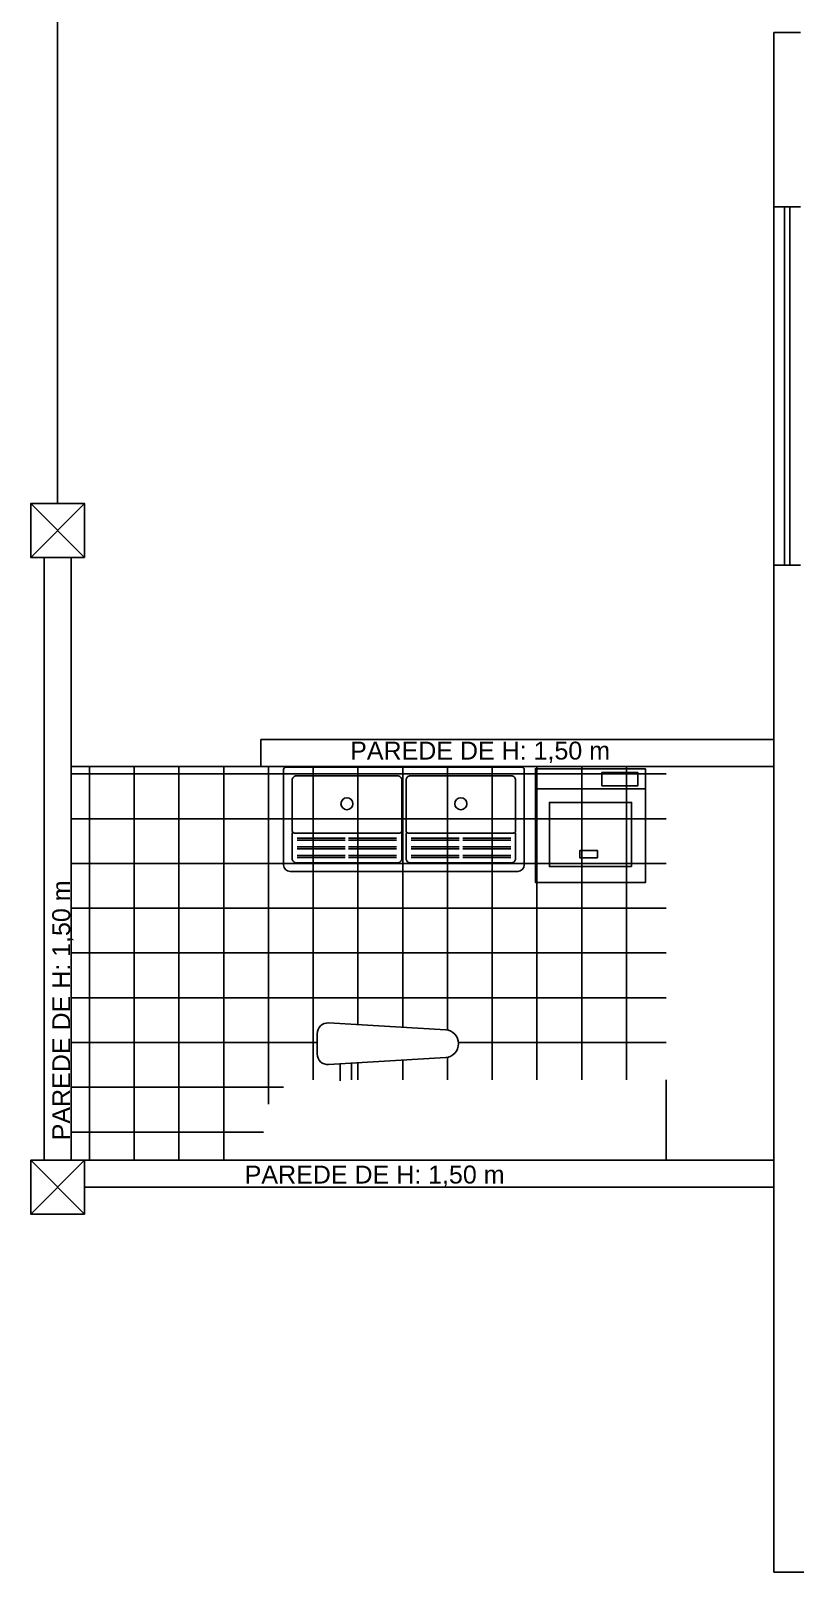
# Model space of a CAD drawing. Extents: x 33 to 1815, y -14679 to 245.
# Drawn here: x 33.17 to 37.44, y -2.46 to 6.15 of the extents above; entities that cross this region are included whole.
import ezdxf

# ---------------------------------------------------------------- set-up
doc = ezdxf.new("R2010")
doc.units = 0
doc.header["$MEASUREMENT"] = 0
for name, color, linetype in [('A-Wall-G', 2, 'CONTINUOUS'), ('corte-esq-ext', 1, 'CONTINUOUS'), ('EQUIP_I', 13, 'CONTINUOUS'), ('ESQUADRIA', 2, 'CONTINUOUS'), ('LINVISTA', 13, 'CONTINUOUS'), ('PAREDE', 6, 'CONTINUOUS'), ('PILAR', 5, 'CONTINUOUS'), ('PORTA', 3, 'CONTINUOUS'), ('VARANDA', 1, 'CONTINUOUS')]:
    doc.layers.add(name, color=color, linetype=linetype)
doc.styles.add('REGUA120', font='arial.ttf')

msp = doc.modelspace()

# ---------------------------------------------------------------- hatches: boundary and pattern name
at = {"layer": 'corte-esq-ext'}
h = msp.add_hatch(dxfattribs=at)
h.set_pattern_fill('_USER,_O', color=256, scale=0.25, double=1, pattern_type=0)
h.set_pattern_definition([(0, (0, 0), (0, 0.25), []), (90, (0, 0), (-0.25, 2e-17), [])])
h.paths.add_polyline_path([(35.4863, 0.572, -0.968416), (35.4866, 0.4158), (34.9644, 0.3847), (34.9644, 0.2923), (36.7227, 0.2923), (36.7227, 2.0423), (34.4727, 2.0423), (33.3977, 2.0423), (33.3977, -0.1577), (33.4727, -0.1577), (34.4727, -0.1577), (34.4727, 0.0423, -0.414214), (34.7227, 0.2923), (34.9014, 0.2923), (34.9014, 0.381), (34.8362, 0.3771, -0.434141), (34.7722, 0.437), (34.7722, 0.5496, -0.433481), (34.8361, 0.6094)])

# ---------------------------------------------------------------- linework, layer by layer
at = {"layer": 'A-Wall-G'}
for p, q in [((34.5849, 1.4918), (34.5849, 2.0258)), ((34.5969, 2.0378), (35.2809, 2.0378)), ((35.2809, 2.0378), (35.9169, 2.0378)), ((35.9289, 2.0258), (35.9289, 1.4918)), ((35.9916, 1.3942), (35.9916, 2.0292)), ((35.9916, 2.0292), (36.6066, 2.0292)), ((36.3631, 1.9333), (36.3631, 2.0082)), ((36.3631, 2.0082), (36.5631, 2.0082)), ((36.5631, 2.0082), (36.5631, 1.9333)), ((36.6066, 2.0292), (36.6066, 1.3942)), ((36.6066, 1.916), (35.9916, 1.916)), ((36.5631, 1.9333), (36.3631, 1.9333)), ((36.2389, 1.5321), (36.2389, 1.5721)), ((36.2389, 1.5721), (36.3389, 1.5721)), ((36.3389, 1.5721), (36.3389, 1.5321)), ((36.3389, 1.5321), (36.2389, 1.5321)), ((35.2569, 1.4558), (34.6209, 1.4558)), ((35.8929, 1.4558), (35.2569, 1.4558)), ((36.6066, 1.3942), (35.9916, 1.3942)), ((36.7227, 0.2923), (36.7227, -0.1577))]:
    msp.add_line(p, q, dxfattribs=at)
at = {"layer": 'A-Wall-G', "color": 0, "linetype": 'ByBlock'}
for p, q in [((34.5849, 2.0258), (34.5849, 1.4918)), ((35.2809, 2.0378), (34.5969, 2.0378)), ((35.2329, 2.0378), (35.9169, 2.0378)), ((35.9289, 2.0258), (35.9289, 1.4918)), ((34.6209, 1.4558), (35.2569, 1.4558)), ((35.8929, 1.4558), (35.2569, 1.4558))]:
    msp.add_line(p, q, dxfattribs=at)
at = {"layer": 'A-Wall-G'}
for points in [[(35.2449, 1.7056), (35.2449, 1.9658, 0.414214), (35.2209, 1.9898), (34.6569, 1.9898, 0.414214), (34.6329, 1.9658), (34.6329, 1.7056)], [(35.2689, 1.7056), (35.2689, 1.9658, -0.414214), (35.2929, 1.9898), (35.8569, 1.9898, -0.414214), (35.8809, 1.9658), (35.8809, 1.7056)], [(34.6329, 1.7038), (34.6329, 1.682, 0.414214), (34.6449, 1.67), (34.6599, 1.67), (35.2161, 1.67), (35.2329, 1.67, 0.414214), (35.2449, 1.682), (35.2449, 1.7038)], [(34.6329, 1.6718), (34.6329, 1.5278, 0.414214), (34.6569, 1.5038)], [(34.6569, 1.5038), (35.2209, 1.5038, 0.414214), (35.2449, 1.5278), (35.2449, 1.6718, 0.414214)], [(34.6599, 1.6414), (34.9281, 1.6414, 0.414214)], [(34.9479, 1.6414), (35.2161, 1.6414, 0.414214)], [(35.8809, 1.7038), (35.8809, 1.682, -0.414214), (35.8689, 1.67), (35.8539, 1.67), (35.2977, 1.67), (35.2809, 1.67, -0.414214), (35.2689, 1.682), (35.2689, 1.7038)], [(35.8569, 1.5038), (35.2929, 1.5038, -0.414214), (35.2689, 1.5278), (35.2689, 1.6718, -0.414214)], [(35.5659, 1.6414), (35.2977, 1.6414, -0.414214)], [(35.8539, 1.6414), (35.5857, 1.6414, -0.414214)], [(35.8809, 1.6718), (35.8809, 1.5278, -0.414214), (35.8569, 1.5038)], [(34.6599, 1.63), (34.9281, 1.63, 0.414214)], [(34.6599, 1.5934), (34.9281, 1.5934, 0.414214)], [(34.6599, 1.582), (34.9281, 1.582, 0.414214)], [(34.9479, 1.63), (35.2161, 1.63, 0.414214)], [(34.9479, 1.5934), (35.2161, 1.5934, 0.414214)], [(34.9479, 1.582), (35.2161, 1.582, 0.414214)], [(35.5659, 1.63), (35.2977, 1.63, -0.414214)], [(35.5659, 1.5934), (35.2977, 1.5934, -0.414214)], [(35.5659, 1.582), (35.2977, 1.582, -0.414214)], [(35.8539, 1.63), (35.5857, 1.63, -0.414214)], [(35.8539, 1.5934), (35.5857, 1.5934, -0.414214)], [(35.8539, 1.582), (35.5857, 1.582, -0.414214)], [(34.6599, 1.5454), (34.9281, 1.5454, 0.414214)], [(34.6599, 1.534), (34.9281, 1.534, 0.414214)], [(34.9479, 1.5454), (35.2161, 1.5454, 0.414214)], [(34.9479, 1.534), (35.2161, 1.534, 0.414214)], [(35.5659, 1.5454), (35.2977, 1.5454, -0.414214)], [(35.5659, 1.534), (35.2977, 1.534, -0.414214)], [(35.8539, 1.5454), (35.5857, 1.5454, -0.414214)], [(35.8539, 1.534), (35.5857, 1.534, -0.414214)]]:
    msp.add_lwpolyline(points, format="xyb", dxfattribs=at)
at = {"layer": 'A-Wall-G', "color": 0}
msp.add_lwpolyline([(36.6066, 2.0292), (35.9916, 2.0292), (35.9916, 1.3942), (36.6066, 1.3942)], close=True, dxfattribs=at)
at = {"layer": 'A-Wall-G'}
for points in [[(36.3631, 1.9333), (36.5631, 1.9333), (36.5631, 2.0082), (36.3631, 2.0082)], [(36.5286, 1.4827), (36.5286, 1.8408), (36.0696, 1.8408), (36.0696, 1.4827)], [(36.3389, 1.5321), (36.3389, 1.5721), (36.2389, 1.5721), (36.2389, 1.5321)]]:
    msp.add_lwpolyline(points, close=True, dxfattribs=at)
for centre in [(34.9389, 1.8338), (35.5749, 1.8338)]:
    msp.add_circle(centre, 0.0336, dxfattribs=at)
for centre, radius, start, end in [((34.5969, 2.0258), 0.012, 90, 180), ((35.9169, 2.0258), 0.012, 0, 90), ((34.9389, 1.8338), 0.0336, 360, 180), ((34.9389, 1.8338), 0.0336, 180, 0), ((35.5749, 1.8338), 0.0336, 360, 180), ((35.5749, 1.8338), 0.0336, 180, 0), ((34.6209, 1.4918), 0.036, 180, 270), ((35.8929, 1.4918), 0.036, 270, 0)]:
    msp.add_arc(centre, radius, start, end, dxfattribs=at)
at = {"layer": 'A-Wall-G', "color": 0, "linetype": 'ByBlock'}
for centre, radius, start, end in [((34.5969, 2.0258), 0.012, 90, 180), ((35.9169, 2.0258), 0.012, 0, 90), ((34.6209, 1.4918), 0.036, 180, 270), ((35.8929, 1.4918), 0.036, 270, 0)]:
    msp.add_arc(centre, radius, start, end, dxfattribs=at)
at = {"layer": 'corte-esq-ext'}
msp.add_line((34.4727, 2.0423), (33.3977, 2.0423), dxfattribs=at)
at = {"layer": 'EQUIP_I'}
for p, q in [((34.8361, 0.6094), (35.4906, 0.5718)), ((34.7722, 0.5496), (34.7722, 0.437))]:
    msp.add_line(p, q, dxfattribs=at)
for centre, radius, start, end in [((34.8322, 0.5496), 0.06, 86.25664, 180), ((35.4839, 0.4939), 0.0781, 274.86095, 85.13905)]:
    msp.add_arc(centre, radius, start, end, dxfattribs=at)
at = {"layer": 'ESQUADRIA'}
msp.add_line((37.3227, 3.1664), (37.3227, 5.1664), dxfattribs=at)
at = {"layer": 'LINVISTA', "ltscale": 0.35}
for p, q in [((35.4906, 0.4161), (34.8362, 0.3771)), ((34.9014, 0.2861), (34.9014, 0.381)), ((34.9644, 0.2923), (34.9644, 0.3847))]:
    msp.add_line(p, q, dxfattribs=at)
msp.add_arc((34.8322, 0.437), 0.06, 180, 273.87059, dxfattribs=at)
at = {"layer": 'PAREDE'}
for p, q in [((37.3227, 4.4423), (37.3227, 6.1406)), ((37.3227, 6.1406), (37.4727, 6.1406)), ((37.3227, 5.1664), (37.3227, 6.1406)), ((37.3227, 5.1664), (37.4727, 5.1664)), ((37.3227, 3.1664), (37.4727, 3.1664)), ((37.3227, -2.4577), (37.3227, 2.0423)), ((37.3227, -2.4577), (37.5484, -2.4577))]:
    msp.add_line(p, q, dxfattribs=at)
at = {"layer": 'PAREDE', "ltscale": 0.35}
for p in [(37.3227, 3.1664), (37.3227, -0.3077)]:
    msp.add_line(p, (37.3227, 2.1923), dxfattribs=at)
at = {"layer": 'PILAR'}
for p, q in [((33.1728, 3.5097), (33.4728, 3.2097)), ((33.1728, 3.2097), (33.4728, 3.5097)), ((33.1728, 3.2097), (33.4728, 3.5097)), ((33.1728, 3.5097), (33.4728, 3.2097)), ((33.1728, 3.5097), (33.4728, 3.2097)), ((33.1728, 3.2097), (33.4728, 3.5097)), ((33.1728, 3.2097), (33.4728, 3.5097)), ((33.1728, 3.5097), (33.4728, 3.2097)), ((33.1727, -0.4577), (33.4727, -0.1577)), ((33.1727, -0.1577), (33.4727, -0.4577)), ((33.1727, -0.4577), (33.4727, -0.1577)), ((33.1727, -0.1577), (33.4727, -0.4577)), ((33.1727, -0.1577), (33.4727, -0.4577)), ((33.1727, -0.4577), (33.4727, -0.1577)), ((33.1727, -0.4577), (33.4727, -0.1577)), ((33.1727, -0.1577), (33.4727, -0.4577))]:
    msp.add_line(p, q, dxfattribs=at)
for points in [[(33.4728, 3.2097), (33.4728, 3.5097), (33.1728, 3.5097), (33.1728, 3.2097)], [(33.4728, 3.2097), (33.4728, 3.5097), (33.1728, 3.5097), (33.1728, 3.2097)], [(33.4728, 3.2097), (33.4728, 3.5097), (33.1728, 3.5097), (33.1728, 3.2097)], [(33.4728, 3.2097), (33.4728, 3.5097), (33.1728, 3.5097), (33.1728, 3.2097)], [(33.4727, -0.4577), (33.4727, -0.1577), (33.1727, -0.1577), (33.1727, -0.4577)], [(33.4727, -0.4577), (33.4727, -0.1577), (33.1727, -0.1577), (33.1727, -0.4577)], [(33.4727, -0.4577), (33.4727, -0.1577), (33.1727, -0.1577), (33.1727, -0.4577)], [(33.4727, -0.4577), (33.4727, -0.1577), (33.1727, -0.1577), (33.1727, -0.4577)]]:
    msp.add_lwpolyline(points, close=True, dxfattribs=at)
at = {"layer": 'PORTA', "color": 3}
for p, q in [((37.3827, 3.1664), (37.3827, 5.1664)), ((37.4127, 3.1664), (37.4127, 5.1664)), ((33.2477, 3.2097), (33.2477, -0.1577)), ((33.3977, 3.2097), (33.3977, -0.1577)), ((34.4576, 2.1923), (37.3227, 2.1923)), ((34.4576, 2.1923), (34.4576, 2.0423)), ((34.4727, 2.0423), (37.3227, 2.0423)), ((37.3227, -0.1577), (33.4727, -0.1577)), ((37.3227, -0.3077), (33.4727, -0.3077))]:
    msp.add_line(p, q, dxfattribs=at)
at = {"layer": 'VARANDA'}
for p, q in [((33.3227, 10.6923), (33.3227, 3.5097)), ((33.3227, 3.3597), (33.3227, 3.3596))]:
    msp.add_line(p, q, dxfattribs=at)

# ---------------------------------------------------------------- texts
at = {"layer": 'corte-esq-ext', "style": 'REGUA120'}
for p in [(34.9567, 2.0804), (34.3676, -0.2872)]:
    msp.add_text('PAREDE DE H: 1,50 m', height=0.1, dxfattribs=at).set_placement(p)
msp.add_text('PAREDE DE H: 1,50 m', height=0.1, rotation=90, dxfattribs=at).set_placement((33.3925, -0.046))

doc.saveas('drawing.dxf')
